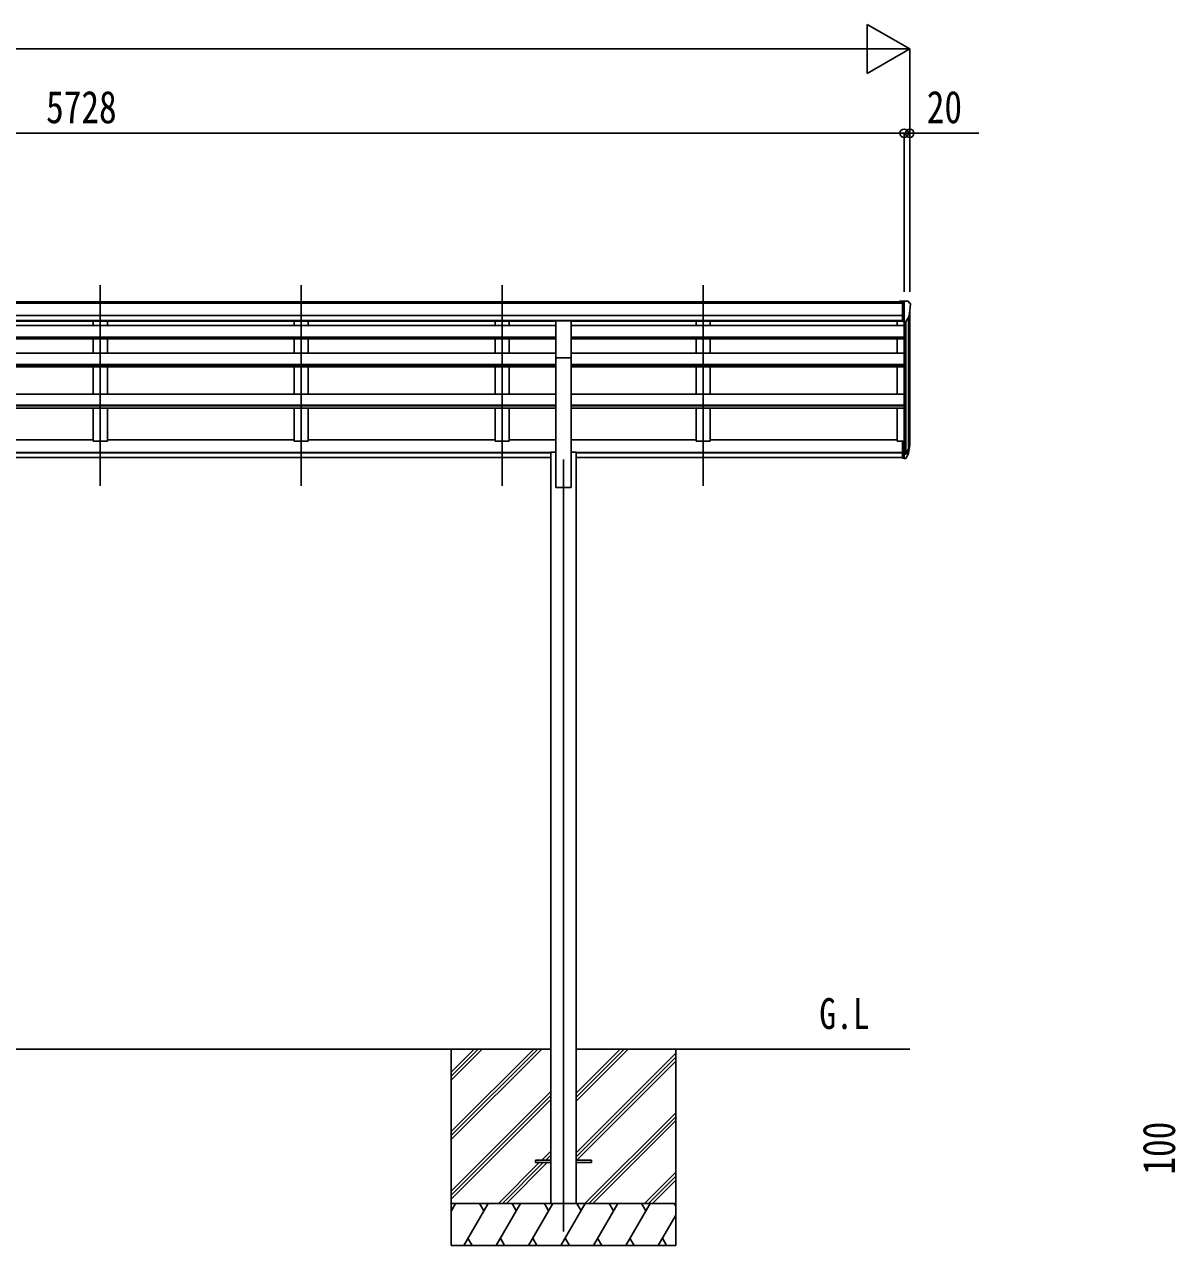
# Model space of a CAD drawing. Units: millimetres, scale not verified. Extents: x -14718 to 14718, y -10395 to 10395.
# Drawn here: x 2082 to 6184, y -6038 to -1688 of the extents above; entities that cross this region are included whole.
import ezdxf
from ezdxf.enums import TextEntityAlignment as Align

# ---------------------------------------------------------------- set-up
doc = ezdxf.new("R2010")
doc.units = ezdxf.units.MM
doc.header["$LTSCALE"] = 40
for name, color, linetype in [('0-2_USER1', 3, 'Continuous'), ('0-3_YKK_12', 2, 'Continuous'), ('0-4_YKK_13', 4, 'Continuous'), ('0-5_YKK_A1', 4, 'Continuous'), ('0-6_YKK_D', 6, 'Continuous')]:
    doc.layers.add(name, color=color, linetype=linetype)
doc.styles.add('ＭＳ ゴシック', font='')
doc.styles.get('ＭＳ ゴシック').set_extended_font_data('MS Gothic')

msp = doc.modelspace()

# ---------------------------------------------------------------- linework, layer by layer
at = {"layer": '0-3_YKK_12'}
for p, q in [((2352.57, -3331.29), (2352.57, -2616.41)), ((3068.57, -3331.29), (3068.57, -2616.41)), ((3784.57, -3331.29), (3784.57, -2616.41)), ((4500.57, -3331.29), (4500.57, -2616.41)), ((4002.57, -3237.5), (4002.57, -5987.5))]:
    msp.add_line(p, q, dxfattribs=at)
at = {"layer": '0-4_YKK_13'}
for p, q in [((5210.07, -2674.03), (5200.07, -2674.12)), ((5200.07, -2675.63), (5200.07, -2674.12)), ((5210.07, -2746.01), (5210.07, -2674.03)), ((5228.57, -2674.03), (5210.07, -2674.03)), ((5216.57, -2747.01), (5216.57, -2674.03)), ((5228.57, -2674.03), (5230.9, -2674.17)), ((5231.66, -2674.6), (5235.73, -2680.4)), ((5238.57, -2683.4), (5238.57, -2684.03)), ((5224.19, -2745.2), (5233.47, -2729.13)), ((4030.07, -2744.27), (3975.07, -2744.27)), ((3975.07, -2875.97), (3975.07, -2744.27)), ((4030.07, -2875.97), (4030.07, -2744.27)), ((5210.07, -2746.01), (5216.57, -2746.01)), ((5216.57, -2747.01), (5221.78, -2746.7)), ((3975.07, -2875.97), (4030.07, -2875.97)), ((5210.07, -3172.2), (5210.07, -3233.27)), ((5210.07, -3172.2), (5216.57, -3172.2)), ((5216.57, -3172.2), (5216.57, -3234.09)), ((5210.07, -3210.52), (5216.57, -3210.52)), ((5210.07, -3215.92), (5216.57, -3215.92)), ((5216.57, -3216.92), (5221.7, -3216.92)), ((5223, -3216.17), (5232.76, -3197.75)), ((5234.18, -3198.24), (5224.01, -3217.42)), ((5231.59, -3215.1), (5224.01, -3232.59)), ((5210.07, -3233.27), (5216.57, -3233.27)), ((5216.57, -3218.92), (5221.42, -3218.92)), ((5216.57, -3234.09), (5221.42, -3234.09)), ((3902.57, -5733), (3902.57, -5742)), ((3957.37, -5733), (3902.57, -5733)), ((4102.57, -5733), (4047.77, -5733)), ((4102.57, -5733), (4102.57, -5742)), ((3957.37, -5742), (3902.57, -5742)), ((4102.57, -5742), (4047.77, -5742))]:
    msp.add_line(p, q, dxfattribs=at)
for centre, radius, start, end in [((5230.84, -2675.17), 1, 35, 86.5), ((5036.57, -2684.03), 202, 347.09739, 0), ((5235.57, -2683.4), 3, 0, 87), ((5221.6, -2743.7), 3, 273.5, 330), ((5148.62, -3171.8), 88.05, 342.78929, 2.77608), ((5147.91, -3176.08), 89.07, 345.58812, 5.50424), ((5221.42, -3215.92), 3, 270, 330), ((5221.7, -3215.42), 1.5, 270, 330), ((5103.35, -3179.02), 133.22, 344.28698, 356.72013), ((5221.42, -3231.09), 3, 270, 330)]:
    msp.add_arc(centre, radius, start, end, dxfattribs=at)
at = {"layer": '0-5_YKK_A1'}
for p, q in [((-494.93, -2675.63), (5210.07, -2675.63)), ((-494.93, -2680.98), (5210.07, -2680.98)), ((-504.93, -2724.51), (5210.07, -2724.51)), ((5232.29, -2731.18), (5232.29, -3198.64)), ((5236.57, -3176.07), (5236.57, -2712.38)), ((-504.93, -2742.18), (5210.07, -2742.18)), ((730.07, -2744.55), (3975.07, -2744.55)), ((3975.07, -2760.41), (730.07, -2760.41)), ((2327.57, -2744.64), (2327.57, -2760.41)), ((2377.57, -2744.64), (2377.57, -2760.41)), ((3043.57, -2744.64), (3043.57, -2760.41)), ((3093.57, -2744.64), (3093.57, -2760.41)), ((3759.57, -2744.64), (3759.57, -2760.41)), ((3809.57, -2744.64), (3809.57, -2760.41)), ((4030.07, -2744.67), (5210.07, -2744.67)), ((5216.57, -2760.41), (4030.07, -2760.41)), ((4475.57, -2744.64), (4475.57, -2760.41)), ((4525.57, -2744.64), (4525.57, -2760.41)), ((5191.57, -2744.55), (5191.57, -2760.41)), ((5216.57, -2747.01), (5216.57, -3172.2)), ((5222.57, -2746.54), (5222.57, -3216.64)), ((730.07, -2802.11), (3975.07, -2802.11)), ((730.07, -2803.8), (3975.07, -2803.8)), ((730.07, -2808.21), (3975.07, -2808.21)), ((2327.57, -2808.21), (2327.57, -2859.18)), ((2377.57, -2808.21), (2377.57, -2859.18)), ((3043.57, -2808.21), (3043.57, -2859.18)), ((3093.57, -2808.21), (3093.57, -2859.18)), ((3759.57, -2808.21), (3759.57, -2859.18)), ((3809.57, -2808.21), (3809.57, -2859.18)), ((4030.07, -2802.11), (5216.57, -2802.11)), ((4030.07, -2803.8), (5216.57, -2803.8)), ((4030.07, -2808.21), (5216.57, -2808.21)), ((4475.57, -2808.21), (4475.57, -2859.18)), ((4525.57, -2808.21), (4525.57, -2859.18)), ((5191.57, -2808.21), (5191.57, -2859.18)), ((730.07, -2859.18), (3975.07, -2859.18)), ((4030.07, -2859.18), (5216.57, -2859.18)), ((730.07, -2899.83), (3975.07, -2899.83)), ((730.07, -2901.52), (3975.07, -2901.52)), ((730.07, -2908.24), (3975.07, -2908.24)), ((2327.57, -2908.24), (2327.57, -3004.93)), ((2377.57, -2908.24), (2377.57, -3004.93)), ((3043.57, -2908.24), (3043.57, -3004.93)), ((3093.57, -2908.24), (3093.57, -3004.93)), ((3759.57, -2908.24), (3759.57, -3004.93)), ((3809.57, -2908.24), (3809.57, -3004.93)), ((3975.07, -3337.5), (3975.07, -2875.97)), ((4030.07, -3337.5), (4030.07, -2875.97)), ((4030.07, -2899.83), (5216.57, -2899.83)), ((4030.07, -2901.52), (5216.57, -2901.52)), ((4030.07, -2908.24), (5216.73, -2908.24)), ((4475.57, -2908.24), (4475.57, -3004.93)), ((4525.57, -2908.24), (4525.57, -3004.93)), ((5191.57, -2908.24), (5191.57, -3004.93)), ((730.07, -3004.93), (3975.07, -3004.93)), ((3975.07, -3044.39), (730.07, -3044.39)), ((4030.07, -3004.93), (5216.57, -3004.93)), ((5216.57, -3044.39), (4030.07, -3044.39)), ((3975.07, -3046.07), (730.07, -3046.07)), ((3975.07, -3055.11), (730.07, -3055.11)), ((2327.57, -3055.11), (2327.57, -3173.03)), ((2377.57, -3055.11), (2377.57, -3173.03)), ((3043.57, -3055.11), (3043.57, -3173.03)), ((3093.57, -3055.11), (3093.57, -3173.03)), ((3759.57, -3055.11), (3759.57, -3173.03)), ((3809.57, -3055.11), (3809.57, -3173.03)), ((5216.57, -3046.07), (4030.07, -3046.07)), ((5216.57, -3055.11), (4030.07, -3055.11)), ((4475.57, -3055.11), (4475.57, -3173.03)), ((4525.57, -3055.11), (4525.57, -3173.03)), ((5191.57, -3055.11), (5191.57, -3173.03)), ((1661.57, -3168.23), (2327.57, -3168.23)), ((2327.57, -3173.03), (2377.57, -3173.03)), ((2377.57, -3168.23), (3043.57, -3168.23)), ((3043.57, -3173.03), (3093.57, -3173.03)), ((3093.57, -3168.23), (3759.57, -3168.23)), ((3759.57, -3173.03), (3809.57, -3173.03)), ((3975.07, -3168.23), (3809.57, -3168.23)), ((4030.07, -3168.23), (4475.57, -3168.23)), ((4475.57, -3173.03), (4525.57, -3173.03)), ((4525.57, -3168.23), (5191.57, -3168.23)), ((5210.07, -3173.03), (5191.57, -3173.03)), ((747.77, -3212.54), (3957.37, -3212.54)), ((747.77, -3213.92), (3957.37, -3213.92)), ((3957.37, -3211.12), (3975.07, -3211.12)), ((3957.37, -3211.12), (3957.37, -5887.5)), ((4047.77, -3212.54), (5210.07, -3212.54)), ((4047.77, -3213.92), (5210.07, -3213.92)), ((747.77, -3231.09), (3957.37, -3231.09)), ((4047.77, -3231.09), (5210.07, -3231.09)), ((3975.07, -3337.5), (4030.07, -3337.5)), ((747.77, -5337.5), (3957.37, -5337.5)), ((3602.57, -5337.5), (3602.57, -6037.5)), ((3602.57, -5631.68), (3896.75, -5337.5)), ((3602.57, -5645.82), (3910.89, -5337.5)), ((3602.57, -5659.96), (3925.03, -5337.5)), ((3602.57, -5447.83), (3712.9, -5337.5)), ((3602.57, -5433.69), (3698.76, -5337.5)), ((3602.57, -5419.55), (3684.62, -5337.5)), ((4047.77, -5337.5), (5236.57, -5337.5)), ((4047.77, -5523.13), (4233.4, -5337.5)), ((4047.77, -5508.99), (4219.26, -5337.5)), ((4047.77, -5494.85), (4205.12, -5337.5)), ((4402.57, -5337.5), (4402.57, -6037.5)), ((4047.77, -5706.98), (4402.57, -5352.18)), ((4047.77, -5721.12), (4402.57, -5366.32)), ((4050.03, -5733), (4402.57, -5380.46)), ((3602.57, -5843.81), (3957.37, -5489.01)), ((3602.57, -5857.95), (3957.37, -5503.15)), ((3602.57, -5872.09), (3957.37, -5517.29)), ((4079.38, -5887.5), (4402.57, -5564.31)), ((4093.52, -5887.5), (4402.57, -5578.45)), ((4107.66, -5887.5), (4402.57, -5592.59)), ((3925.51, -5733), (3957.37, -5701.14)), ((3939.65, -5733), (3957.37, -5715.28)), ((3953.8, -5733), (3957.37, -5729.43)), ((3771.01, -5887.5), (3916.51, -5742)), ((3785.15, -5887.5), (3930.65, -5742)), ((3799.3, -5887.5), (3944.8, -5742)), ((4291.51, -5887.5), (4402.57, -5776.44)), ((4305.65, -5887.5), (4402.57, -5790.58)), ((4319.8, -5887.5), (4402.57, -5804.73)), ((4402.57, -5887.5), (3602.57, -5887.5)), ((3602.57, -5915), (3618.45, -5887.5)), ((3647.32, -6037.5), (3733.92, -5887.5)), ((3718.92, -5913.48), (3703.92, -5887.5)), ((3762.79, -6037.5), (3849.39, -5887.5)), ((3834.39, -5913.48), (3819.39, -5887.5)), ((3878.26, -6037.5), (3964.86, -5887.5)), ((3949.86, -5913.48), (3934.86, -5887.5)), ((3993.73, -6037.5), (4080.33, -5887.5)), ((4065.33, -5913.48), (4050.33, -5887.5)), ((4109.2, -6037.5), (4195.8, -5887.5)), ((4180.8, -5913.48), (4165.8, -5887.5)), ((4224.67, -6037.5), (4311.27, -5887.5)), ((4281.27, -5887.5), (4296.27, -5913.48)), ((4396.74, -5887.5), (4402.57, -5897.6)), ((4340.14, -6037.5), (4402.57, -5929.36)), ((3602.57, -6037.5), (4402.57, -6037.5)), ((3662.31, -6011.52), (3677.31, -6037.5)), ((3777.79, -6011.52), (3792.78, -6037.5)), ((3893.26, -6011.52), (3908.26, -6037.5)), ((4008.73, -6011.52), (4023.73, -6037.5)), ((4124.2, -6011.52), (4139.19, -6037.5)), ((4239.67, -6011.52), (4254.66, -6037.5)), ((4355.14, -6011.52), (4370.13, -6037.5))]:
    msp.add_line(p, q, dxfattribs=at)
msp.add_lwpolyline([(4030.07, -3211.12), (4047.77, -3211.12), (4047.77, -5887.5)], dxfattribs=at)
at = {"layer": '0-6_YKK_D'}
for p, q in [((5236.57, -1775.63), (5085.02, -1688.13)), ((5085.02, -1688.13), (5085.02, -1863.13)), ((-5368.43, -1775.63), (5061.57, -1775.63)), ((5236.57, -1775.63), (4933.46, -1775.63)), ((5236.57, -1775.63), (5085.02, -1863.13)), ((5236.57, -2640.85), (5236.57, -1774.63)), ((-511.43, -2075.63), (5216.57, -2075.63)), ((5216.57, -2640.85), (5216.57, -2074.63)), ((5216.57, -2640.85), (5216.57, -2074.63)), ((5236.57, -2639.85), (5236.57, -2074.63))]:
    msp.add_line(p, q, dxfattribs=at)
msp.add_lwpolyline([(5216.57, -2075.63), (5236.57, -2075.63), (5482.87, -2075.63)], dxfattribs=at)
for centre in [(5216.57, -2075.63), (5216.57, -2075.63), (5236.57, -2075.63)]:
    msp.add_circle(centre, 14.88, dxfattribs=at)

# ---------------------------------------------------------------- texts
at = {"layer": '0-2_USER1', "style": 'ＭＳ ゴシック', "width": 0.8}
msp.add_text('G.L', height=110, dxfattribs=at).set_placement((4914.13, -5299.08), align=Align.BOTTOM_LEFT)
at = {"layer": '0-6_YKK_D', "style": 'ＭＳ ゴシック', "width": 0.8}
for s, p in [('5728', (2159.37, -2074.63)), ('20', (5297.07, -2074.63))]:
    msp.add_text(s, height=115.5, dxfattribs=at).set_placement(p, align=Align.BOTTOM_LEFT)
msp.add_text('100', height=115.5, rotation=90, dxfattribs=at).set_placement((6216.32, -5784.93), align=Align.BOTTOM_LEFT)

doc.saveas('drawing.dxf')
